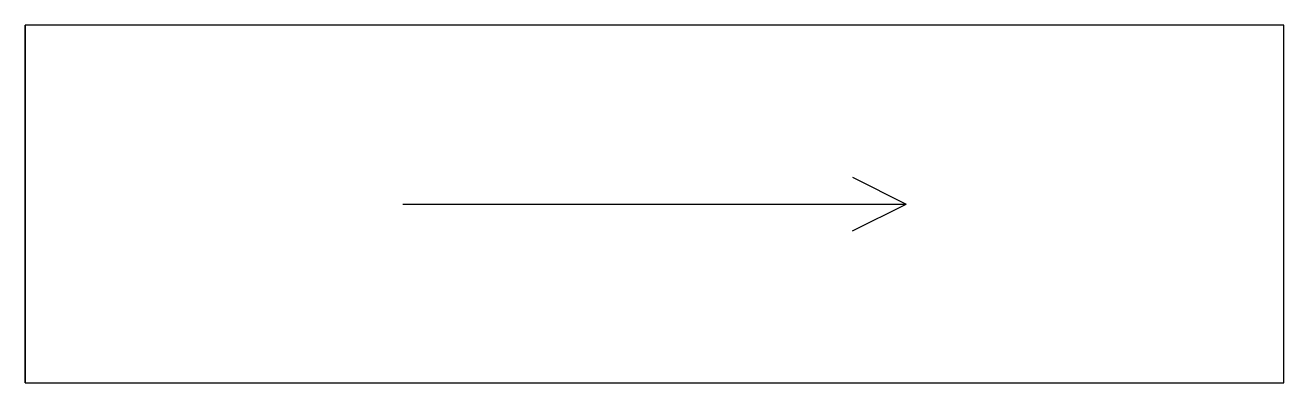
# Model space of a CAD drawing. Header units: millimetres. Extents: x 0 to 250, y 0 to 71.
import ezdxf

# ---------------------------------------------------------------- set-up
doc = ezdxf.new("R2010")
doc.units = ezdxf.units.MM
for name, color, linetype in [('EDGE_BANDING', 7, 'Continuous'), ('GRAIN_DIRECTION', 3, 'Continuous'), ('OUTSIDE_THROUGH', 7, 'Continuous')]:
    doc.layers.add(name, color=color, linetype=linetype)

msp = doc.modelspace()

# ---------------------------------------------------------------- linework, layer by layer
at = {"layer": 'EDGE_BANDING'}
for p, q in [((0, 0), (0, 71)), ((250, 0), (250, 71)), ((0, 0), (250, 0))]:
    msp.add_line(p, q, dxfattribs=at)
at = {"layer": 'GRAIN_DIRECTION'}
for p in [(164.35, 40.825), (75, 35.5), (164.35, 30.175)]:
    msp.add_line(p, (175, 35.5), dxfattribs=at)
at = {"layer": 'OUTSIDE_THROUGH'}
msp.add_lwpolyline([(0, 0), (250, 0), (250, 71), (0, 71)], close=True, dxfattribs=at)

doc.saveas('drawing.dxf')
